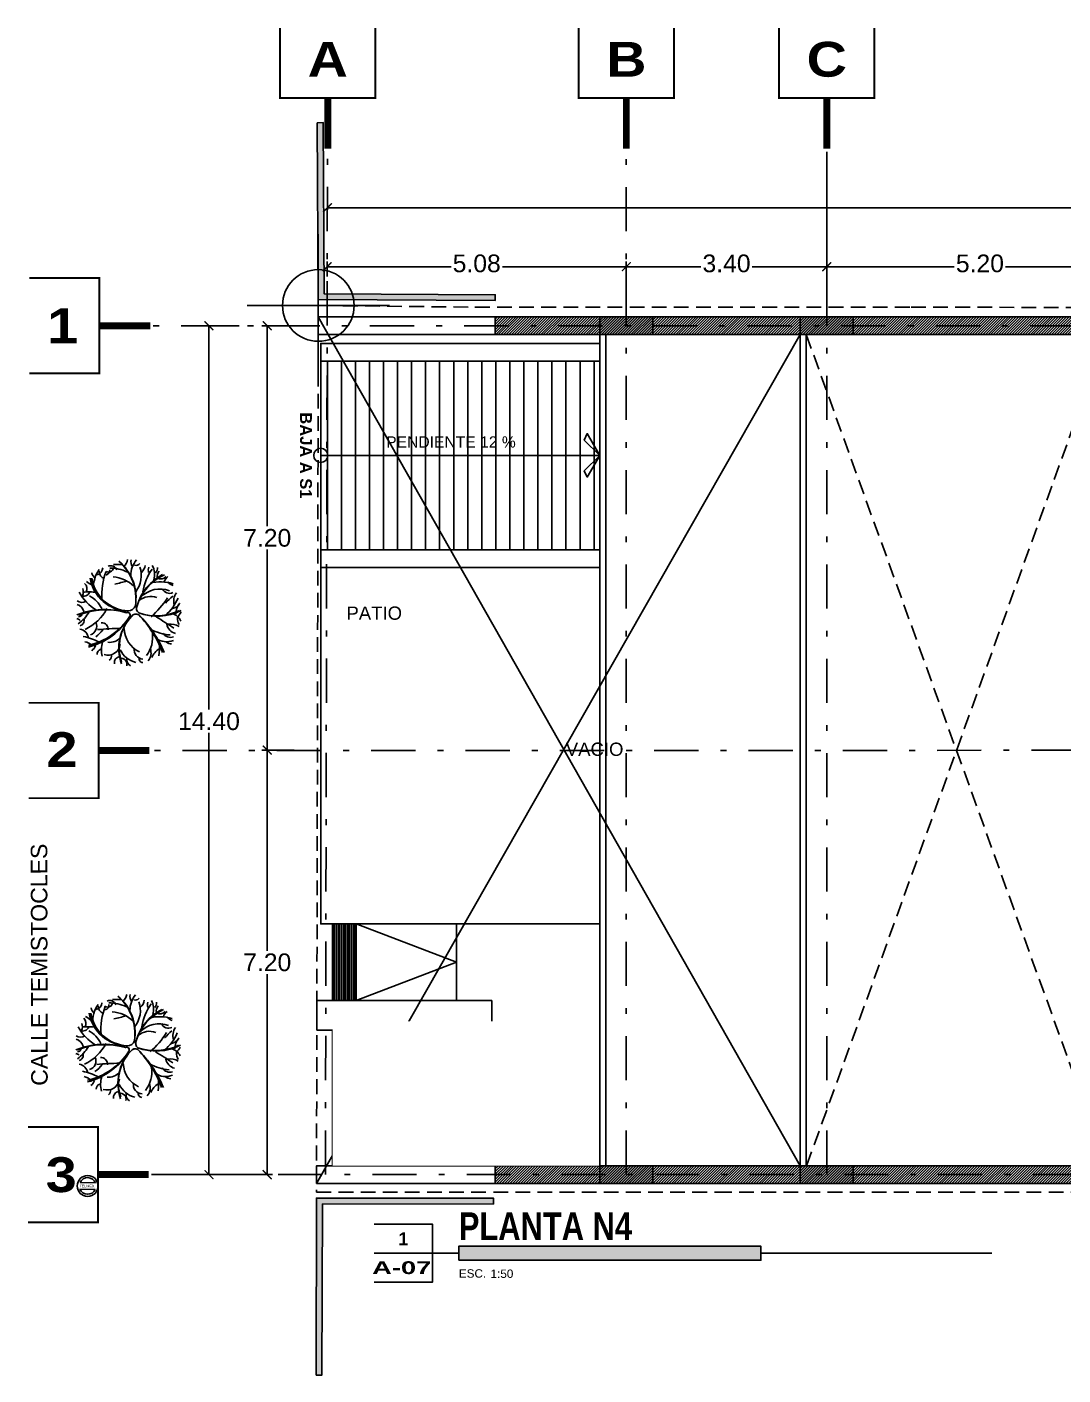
# Model space of a CAD drawing. Header units: millimetres. Extents: x -101 to 3415, y -52 to 1366.
# Drawn here: x 80.59 to 98.17, y 188.66 to 211.52 of the extents above; entities that cross this region are included whole.
import ezdxf
from ezdxf.enums import TextEntityAlignment as Align

# ---------------------------------------------------------------- set-up
doc = ezdxf.new("R2010")
doc.units = ezdxf.units.MM
doc.set_wipeout_variables(frame=1)
for name, pattern in [('XR EJES SUPERIORES$0$DASHDOT2', [0.5, 0.25, -0.125, 0, -0.125]), ('XR LINDERO N$0$A-100a LALA IRAPUATO nave equipo$0$HIDDEN', [0.375, 0.25, -0.125]), ('XR N4$0$HIDDEN', [0.375, 0.25, -0.125])]:
    doc.linetypes.add(name, pattern=pattern)
for name, color, linetype in [('00_ARQ', 8, 'Continuous'), ('XR EJES SUPERIORES$0$A-COTAS', 8, 'Continuous'), ('XR EJES SUPERIORES$0$A-EJES', 8, 'XR EJES SUPERIORES$0$DASHDOT2')]:
    doc.layers.add(name, color=color, linetype=linetype)
doc.styles.add('prot4', font='swisseb.ttf', dxfattribs={"width": 0.56})
doc.styles.add('TÍTULO', font='arial.ttf', dxfattribs={"height": 0.19})
doc.styles.add('XR EJES SUPERIORES$0$protot1', font='')
doc.styles.add('XR EJES SUPERIORES$0$Standard', font='arial.ttf')
doc.styles.add('XR LINDERO N$0$MANOTEX1', font='MANOTEX1.shx')
doc.styles.add('XR LINDERO N$0$Standard', font='arial.ttf')
doc.styles.add('XR N4$0$Standard', font='arial.ttf')
doc.styles.add('XR N4$0$XR PLANTA BAJA$0$estilo1', font='arialbd.ttf')
doc.styles.add('XR N4$0$XREF PLANTA BAJA$0$XREF PLANTA BAJA$0$PLANTA BAJA$1$TEXTO-ALB-125', font='arial.ttf', dxfattribs={"height": 0.19})
doc.styles.get('XR EJES SUPERIORES$0$protot1').set_extended_font_data('Arial Black')
doc.dimstyles.new('XR EJES SUPERIORES$0$PAÑOS50', dxfattribs={"dimscale": 0.5, "dimtxt": 0.6, "dimasz": 0.3, "dimexe": 0.18, "dimexo": 0.1, "dimgap": 0.09, "dimtad": 0, "dimtih": 1, "dimtoh": 1, "dimzin": 0, "dimdsep": 46, "dimtxsty": 'XR EJES SUPERIORES$0$Standard', "dimblk": 'XR EJES SUPERIORES$0$_ArchTick', "dimcen": 0.09, "dimclrd": 256, "dimclre": 256, "dimclrt": 2, "dimadec": 0, "dimazin": 0, "dimtfac": 1, "dimtix": 1, "dimtmove": 2, "dimatfit": 3, "dimldrblk": 'XR EJES SUPERIORES$0$_ArchTick', "dimfxl": 0.18, "dimtvp": 0.18, "dimtolj": 1, "dimtzin": 0, "dimarcsym": 0})
pattern_1 = [(45, (85.534695, 206.800287), (-0.02245064, 0.02245064), [])]

# ---------------------------------------------------------------- blocks, each defined once
blk = doc.blocks.new('XR N4$0$saddaa')
at = {"linetype": 'ByBlock'}
for p, q in [((8.267, 57.39), (8.267, 54.972)), ((7.058, 56.181), (9.475, 56.181))]:
    blk.add_line(p, q, dxfattribs=at)
blk.add_circle((8.267, 56.181), 0.608, dxfattribs=at)
blk = doc.blocks.new('XR N4$0$A$C26E901EB')
at = {"ltscale": 2}
h = blk.add_hatch(dxfattribs=at)
h.set_pattern_fill('LINE', color=256, scale=0.01, angle=90, style=0)
h.set_pattern_definition([(90, (439.59662, -560.538505), (-0.03175, 1e-17), [])])
h.paths.add_polyline_path([(-2.1, -1.3), (-2.1, 0), (-1.7, 0), (-1.7, -1.3)])
for points in [[(-2.1, -1.3), (-2.1, 0), (-1.7, 0), (-1.7, -1.3), (-2.1, -1.3)], [(0, 0), (0, -1.3), (-1.7, -1.3), (-1.7, 0)]]:
    blk.add_lwpolyline(points, close=True, dxfattribs=at)
blk.add_lwpolyline([(-1.7, 0), (0, -0.65), (-1.7, -1.3)], dxfattribs=at)
blk = doc.blocks.new('XR N4$0$A$C153C7E87')
h = blk.add_hatch()
h.set_pattern_fill('ANSI31', color=256, scale=0.075, angle=45)
h.set_pattern_definition([(270, (-51.7103, 42.0149), (-0.238125, -1e-17), [])])
h.paths.add_polyline_path([(0.041, -4.143), (4.777, -4.143), (4.777, -0.943), (0.041, -0.943)])
for points in [[(0.041, -0.943), (4.777, -0.943), (4.777, -0.643), (0.041, -0.643)], [(0.041, -4.143), (4.777, -4.143), (4.777, -0.943), (0.041, -0.943)], [(0.041, -4.443), (4.777, -4.443), (4.777, -4.143), (0.041, -4.143)]]:
    blk.add_lwpolyline(points, close=True)
blk.add_lwpolyline([(4.777, -2.543), (4.512, -2.803), (4.561, -2.912), (4.777, -2.543), (4.561, -2.174), (4.512, -2.283), (4.777, -2.543), (0.041, -2.543)])
blk.add_circle((0.041, -2.543), 0.12)
at = {"ltscale": 3, "style": 'XR N4$0$XREF PLANTA BAJA$0$XREF PLANTA BAJA$0$PLANTA BAJA$1$TEXTO-ALB-125'}
blk.add_text('PENDIENTE 12 %%%', height=0.19, rotation=0, dxfattribs=at).set_placement((1.152, -2.41))
at = {"insert": (-0.211, -2.543), "char_height": 0.2, "width": 2.7, "attachment_point": 5, "rotation": 270, "style": 'XR N4$0$XR PLANTA BAJA$0$estilo1'}
blk.add_mtext('BAJA A S1', dxfattribs=at)
blk = doc.blocks.new('XR LINDERO N$0$saddaa')
at = {"linetype": 'ByBlock'}
for p, q in [((8.267, 57.39), (8.267, 54.972)), ((7.058, 56.181), (9.475, 56.181))]:
    blk.add_line(p, q, dxfattribs=at)
blk.add_circle((8.267, 56.181), 0.608, dxfattribs=at)
blk = doc.blocks.new('XR LINDERO N$0$ARBOL14')
for points in [[(-0.547, 0.729, 0.15748), (-0.637, 0.399)], [(-0.577, 0.639, 0.330709), (-0.487, 0.759)], [(-0.547, 0.699, 0.307087), (-0.457, 0.579)], [(-0.427, 0.699, 0.110236), (-0.487, 0.219)], [(-0.427, 0.699, 0.559055), (-0.307, 0.759)], [(-0.427, 0.639, 0.385827), (-0.367, 0.729)], [(-0.247, 0.729, 0.433071), (-0.397, 0.789)], [(-0.067, 0.699, 0.110236), (-0.367, 0.759)], [(-0.157, 0.819, 0.03937), (-0.307, 0.819)], [(0.083, 0.129, 0.251969), (-0.217, 0.879)], [(0.083, 0.129, 0.259843), (-0.217, 0.879)], [(0.083, 0.129, 0.259843), (-0.217, 0.879)], [(0.083, 0.129, 0.267717), (-0.217, 0.879)], [(-0.127, 0.789, 0.125984), (-0.067, 0.909)], [(-0.007, 0.909, 0.275591), (0.023, 0.789)], [(0.083, 0.909, 0.173228), (-0.007, 0.639)], [(0.053, 0.819, 0.314961), (0.143, 0.849)], [(0.083, 0.369, 0.251969), (0.143, 0.789)], [(0.173, 0.699, 0.173228), (0.233, 0.819)], [(0.353, 0.759, 0.11811), (0.203, 0.369)], [(0.293, 0.789, 0.11811), (0.293, 0.699)], [(0.383, 0.579, 0.204724), (0.353, 0.819)], [(0.413, 0.699, 0.165354), (0.443, 0.789)], [(0.473, 0.729, 0.244094), (0.443, 0.609, 0.377953), (0.593, 0.639)], [(-0.757, 0.339, 0.314961), (-0.787, 0.489)], [(-0.667, 0.459, 0.031496), (-0.757, 0.519)], [(-0.697, 0.579, 0.354331), (-0.037, 0.039)], [(-0.697, 0.579, 0.354331), (-0.037, 0.039)], [(-0.697, 0.579, 0.362205), (-0.037, 0.039)], [(-0.667, 0.669, 0.228346), (-0.607, 0.579)], [(-0.667, 0.579, 0.354331), (-0.037, 0.039)], [(0.053, 0.459, 0.173228), (-0.307, 0.609)], [(-0.277, 0.489, 0.031496), (-0.067, 0.549)], [(0.563, 0.669, 0.212598), (0.113, 0.129)], [(0.533, 0.669, 0.204724), (0.113, 0.129)], [(0.533, 0.669, 0.212598), (0.113, 0.129)], [(0.533, 0.669, 0.212598), (0.113, 0.129)], [(0.713, 0.519, 0.141732), (0.323, 0.519)], [(0.623, 0.639, 0.15748), (0.563, 0.549)], [(0.623, 0.549, 0.173228), (0.713, 0.489)], [(-0.877, 0.339, 0.125984), (-0.577, 0.039)], [(-0.847, 0.279, 0.393701), (-0.697, 0.339)], [(-0.817, 0.279, 0.173228), (-0.817, 0.399)], [(-0.577, 0.339, 0.055118), (-0.817, 0.339)], [(-0.487, 0.069, 0.149606), (-0.697, 0.279)], [(0.443, 0.279, 0.259843), (0.143, 0.219)], [(0.653, 0.399, 0.299213), (0.173, 0.279)], [(0.353, -0.051, 0.07874), (0.623, 0.279)], [(0.533, 0.429, 0.417323), (0.713, 0.369)], [(0.713, 0.309, 0.023622), (0.593, 0.189)], [(0.593, -0.021, 0.125984), (0.803, 0.279)], [(0.773, 0.369, 0.228346), (0.743, 0.159)], [(-0.907, 0.189, 0.330709), (-0.757, 0.189)], [(-0.787, 0.009, 0.275591), (-0.907, 0.129)], [(-0.067, 0.009, 0.173228), (-0.907, -0.051)], [(-0.067, 0.009, 0.173228), (-0.907, -0.051)], [(-0.067, 0.009, 0.173228), (-0.907, -0.051)], [(-0.067, 0.009, 0.165354), (-0.877, -0.051)], [(-0.877, -0.201, 0.102362), (-0.697, 0.009)], [(-0.757, -0.291, 0.15748), (-0.397, 0.069)], [(-0.007, -0.051, 0.779528), (-0.067, 0.009)], [(-0.007, -0.051, 0.795276), (-0.067, 0.009)], [(-0.007, -0.051, 0.724409), (-0.067, 0.009)], [(-0.007, -0.051, 0.740157), (-0.067, 0.009)], [(-0.037, 0.039, 0.314961), (0.083, 0.129)], [(-0.037, 0.039, 0.322835), (0.083, 0.129)], [(-0.037, 0.039, 0.322835), (0.083, 0.129)], [(-0.037, 0.039, 0.330709), (0.083, 0.129)], [(0.113, 0.129, 0.354331), (0.143, 0.009)], [(0.113, 0.129, 0.362205), (0.143, 0.009)], [(0.113, 0.129, 0.362205), (0.143, 0.009)], [(0.113, 0.129, 0.370079), (0.143, 0.009)], [(0.143, 0.009, 0.204724), (0.863, 0.069)], [(0.143, 0.009, 0.204724), (0.863, 0.069)], [(0.143, 0.009, 0.19685), (0.833, 0.069)], [(0.143, 0.009, 0.204724), (0.833, 0.069)], [(0.713, 0.099, 0.244094), (0.833, 0.189, 0.188976), (0.773, 0.009)], [(0.863, -0.111, 0.23622), (0.713, 0.009)], [(0.863, 0.039, 0.015748), (0.803, -0.051, 0.173228), (0.833, -0.171)], [(-0.847, -0.141, 0.11811), (-0.907, -0.111)], [(-0.877, -0.081, 0.456693), (-0.817, -0.021)], [(-0.847, -0.231, 0.464567), (-0.787, -0.111)], [(-0.697, -0.591, 0.19685), (-0.007, -0.051)], [(-0.697, -0.561, 0.19685), (-0.007, -0.051)], [(-0.697, -0.561, 0.19685), (-0.007, -0.051)], [(-0.667, -0.561, 0.19685), (-0.007, -0.051)], [(-0.667, -0.381, 0.448819), (-0.577, -0.171)], [(-0.367, -0.291, 0.456693), (-0.487, -0.171)], [(0.023, -0.051, 0.283465), (-0.127, -0.861)], [(0.023, -0.051, 0.283465), (-0.127, -0.861)], [(0.023, -0.051, 0.283465), (-0.127, -0.861)], [(0.023, -0.051, 0.275591), (-0.127, -0.831)], [(0.143, -0.021, 0.401575), (0.023, -0.051)], [(0.143, -0.021, 0.401575), (0.023, -0.051)], [(0.143, -0.021, 0.385827), (0.023, -0.051)], [(0.143, -0.021, 0.393701), (0.023, -0.051)], [(0.593, -0.651, 0.102362), (0.143, -0.021)], [(0.563, -0.651, 0.102362), (0.143, -0.021)], [(0.563, -0.621, 0.102362), (0.143, -0.021)], [(0.563, -0.621, 0.102362), (0.143, -0.021)], [(0.743, -0.231, 0.007874), (0.443, -0.051)], [(0.623, -0.171, 0.291339), (0.773, -0.321)], [(0.833, -0.201, 0.181102), (0.653, -0.171)], [(-0.697, -0.441, 0.338583), (-0.847, -0.291)], [(-0.517, -0.501, 0.062992), (-0.787, -0.411)], [(-0.577, -0.411, 0.07874), (-0.457, -0.291)], [(-0.157, -0.261, 0.023622), (-0.547, -0.291)], [(-0.367, -0.501, 0.259843), (-0.157, -0.411)], [(-0.097, -0.261, 0.283465), (0.173, -0.651)], [(0.293, -0.711, 0.19685), (0.383, -0.321)], [(0.353, -0.261, 0.102362), (0.683, -0.351)], [(0.443, -0.411, 0.267717), (0.743, -0.441)], [(0.563, -0.321, 0.354331), (0.743, -0.381)], [(-0.637, -0.561, 0.133858), (-0.757, -0.501)], [(-0.637, -0.651, 0.149606), (-0.577, -0.561)], [(-0.487, -0.621, 0.314961), (-0.547, -0.711)], [(-0.457, -0.501, 0.133858), (-0.457, -0.741)], [(-0.427, -0.711, 0.472441), (-0.157, -0.531)], [(-0.157, -0.621, 0.220472), (0.113, -0.831)], [(0.083, -0.591, 0.433071), (0.233, -0.771)], [(0.323, -0.801, 0.275591), (0.353, -0.591)], [(0.503, -0.591, 0.141732), (0.383, -0.741)], [(0.503, -0.711, 0.062992), (0.503, -0.501)], [(0.623, -0.471, 0.15748), (0.713, -0.501)], [(-0.337, -0.801, 0.362205), (-0.307, -0.711)], [(-0.157, -0.741, 0.472441), (-0.247, -0.861)], [(-0.037, -0.891, 0.559055), (-0.157, -0.771)], [(-0.037, -0.771, 0.314961), (0.023, -0.891)], [(0.173, -0.741, 0.527559), (0.233, -0.831)]]:
    blk.add_lwpolyline(points, format="xyb")
blk = doc.blocks.new('XR LINDERO N$0$PTE')
for p, q in [((689.57, 376.05), (692.17, 376.05)), ((689.58, 377.18), (692.16, 377.18))]:
    blk.add_line(p, q)
blk.add_circle((690.87, 376.61), 1.77)
for start, end in [(24.0185, 155.9815), (203.0274, 336.9726)]:
    blk.add_arc((690.87, 376.61), 1.41, start, end)
at = {"style": 'XR LINDERO N$0$MANOTEX1'}
blk.add_text('TELMEX', height=0.461, dxfattribs=at).set_placement((689.47, 376.36))
blk = doc.blocks.new('XR EJES SUPERIORES$0$saddaa')
at = {"linetype": 'ByBlock'}
for p, q in [((8.267, 57.39), (8.267, 54.972)), ((7.058, 56.181), (9.475, 56.181))]:
    blk.add_line(p, q, dxfattribs=at)
blk.add_circle((8.267, 56.181), 0.608, dxfattribs=at)
blk = doc.blocks.new('XR EJES SUPERIORES$0$EJE_HOR')
at = {"color": 1, "linetype": 'Continuous', "const_width": 0.025}
blk.add_lwpolyline([(-0.616, 0.909), (-0.616, 0.005), (0.616, 0.005), (0.616, 0.909)], dxfattribs=at)
at = {"color": 2, "linetype": 'Continuous', "const_width": 0.09}
blk.add_lwpolyline([(0, 0), (0, -0.652)], dxfattribs=at)
at = {"color": 4, "style": 'XR EJES SUPERIORES$0$protot1', "oblique": 360}
blk.add_attdef('EJE', text='', height=0.45, dxfattribs=at).set_placement((0, 0.279), align=Align.CENTER)
blk = doc.blocks.new('XR EJES SUPERIORES$0$_ArchTick')
at = {"color": 0, "linetype": 'ByBlock', "const_width": 0.15}
blk.add_lwpolyline([(-0.5, -0.5), (0.5, 0.5)], dxfattribs=at)
blk = doc.blocks.new('*D35')
at = {"layer": 'Defpoints', "color": 0, "linetype": 'Continuous', "transparency": 16777216}
for p in [(-0.314, -0.343), (-0.867, -7.542), (-0.361, -7.542)]:
    blk.add_point(p, dxfattribs=at)
at = {"layer": 'XR EJES SUPERIORES$0$A-COTAS', "linetype": 'Continuous', "lineweight": -2, "transparency": 16777216}
for p, q in [((-0.364, -0.343), (-0.957, -0.343)), ((-0.867, -0.343), (-0.867, -3.744)), ((-0.867, -7.542), (-0.867, -4.141)), ((-0.411, -7.542), (-0.957, -7.542))]:
    blk.add_line(p, q, dxfattribs=at)
at = {"layer": 'XR EJES SUPERIORES$0$A-COTAS', "linetype": 'Continuous', "lineweight": -2, "transparency": 16777216, "xscale": 0.15, "yscale": 0.15, "zscale": 0.15}
for p, rotation in [((-0.867, -0.343), 90), ((-0.867, -7.542), 270)]:
    blk.add_blockref('XR EJES SUPERIORES$0$_ArchTick', p, dxfattribs=dict(at, rotation=rotation))
at = {"layer": 'XR EJES SUPERIORES$0$A-COTAS', "color": 2, "linetype": 'Continuous', "transparency": 16777216, "insert": (-0.867, -3.943), "char_height": 0.3, "attachment_point": 5, "style": 'XR EJES SUPERIORES$0$Standard'}
blk.add_mtext('\\A1;7.20', dxfattribs=at)
blk = doc.blocks.new('*D37')
at = {"layer": 'Defpoints', "color": 0, "linetype": 'Continuous', "transparency": 16777216}
for p in [(30.418, 1.657), (30.418, 1.638), (0.155, 1.571)]:
    blk.add_point(p, dxfattribs=at)
at = {"layer": 'XR EJES SUPERIORES$0$A-COTAS', "linetype": 'Continuous', "lineweight": -2, "transparency": 16777216}
for p, q in [((0.155, 1.621), (0.155, 1.747)), ((0.155, 1.657), (14.735, 1.657)), ((30.418, 1.657), (15.837, 1.657)), ((30.418, 1.688), (30.418, 1.747))]:
    blk.add_line(p, q, dxfattribs=at)
at = {"layer": 'XR EJES SUPERIORES$0$A-COTAS', "linetype": 'Continuous', "lineweight": -2, "transparency": 16777216, "xscale": 0.15, "yscale": 0.15, "zscale": 0.15, "rotation": 180}
blk.add_blockref('XR EJES SUPERIORES$0$_ArchTick', (0.155, 1.657), dxfattribs=at)
at = {"layer": 'XR EJES SUPERIORES$0$A-COTAS', "linetype": 'Continuous', "lineweight": -2, "transparency": 16777216, "xscale": 0.15, "yscale": 0.15, "zscale": 0.15}
blk.add_blockref('XR EJES SUPERIORES$0$_ArchTick', (30.418, 1.657), dxfattribs=at)
at = {"layer": 'XR EJES SUPERIORES$0$A-COTAS', "color": 2, "linetype": 'Continuous', "transparency": 16777216, "insert": (15.286, 1.712), "char_height": 0.3, "attachment_point": 5, "style": 'XR EJES SUPERIORES$0$Standard'}
blk.add_mtext('\\A1;30.26', dxfattribs=at)
blk = doc.blocks.new('*D38')
at = {"layer": 'Defpoints', "color": 0, "linetype": 'Continuous', "transparency": 16777216}
for p in [(-1.291, -0.344), (-1.855, -14.741), (-1.467, -14.741)]:
    blk.add_point(p, dxfattribs=at)
at = {"layer": 'XR EJES SUPERIORES$0$A-COTAS', "linetype": 'Continuous', "lineweight": -2, "transparency": 16777216}
for p, q in [((-1.341, -0.344), (-1.945, -0.344)), ((-1.855, -0.344), (-1.855, -6.854)), ((-1.855, -14.741), (-1.855, -7.251)), ((-1.517, -14.741), (-1.945, -14.741))]:
    blk.add_line(p, q, dxfattribs=at)
at = {"layer": 'XR EJES SUPERIORES$0$A-COTAS', "linetype": 'Continuous', "lineweight": -2, "transparency": 16777216, "xscale": 0.15, "yscale": 0.15, "zscale": 0.15}
for p, rotation in [((-1.855, -0.344), 90), ((-1.855, -14.741), 270)]:
    blk.add_blockref('XR EJES SUPERIORES$0$_ArchTick', p, dxfattribs=dict(at, rotation=rotation))
at = {"layer": 'XR EJES SUPERIORES$0$A-COTAS', "color": 2, "linetype": 'Continuous', "transparency": 16777216, "insert": (-1.855, -7.053), "char_height": 0.3, "attachment_point": 5, "style": 'XR EJES SUPERIORES$0$Standard'}
blk.add_mtext('\\A1;14.40', dxfattribs=at)
blk = doc.blocks.new('*D39')
at = {"layer": 'Defpoints', "color": 0, "transparency": 16777216}
for p in [(8.625, 2.657), (8.625, 0.657), (13.821, 0.657)]:
    blk.add_point(p, dxfattribs=at)
at = {"layer": 'XR EJES SUPERIORES$0$A-COTAS', "lineweight": -2, "transparency": 16777216}
for p, q in [((8.625, 2.607), (8.625, 0.567)), ((8.625, 0.657), (10.789, 0.657)), ((13.821, 0.657), (11.657, 0.657)), ((13.821, 0.607), (13.821, 0.567))]:
    blk.add_line(p, q, dxfattribs=at)
at = {"layer": 'XR EJES SUPERIORES$0$A-COTAS', "lineweight": -2, "transparency": 16777216, "xscale": 0.15, "yscale": 0.15, "zscale": 0.15, "rotation": 180}
blk.add_blockref('XR EJES SUPERIORES$0$_ArchTick', (8.625, 0.657), dxfattribs=at)
at = {"layer": 'XR EJES SUPERIORES$0$A-COTAS', "lineweight": -2, "transparency": 16777216, "xscale": 0.15, "yscale": 0.15, "zscale": 0.15}
blk.add_blockref('XR EJES SUPERIORES$0$_ArchTick', (13.821, 0.657), dxfattribs=at)
at = {"layer": 'XR EJES SUPERIORES$0$A-COTAS', "color": 2, "transparency": 16777216, "insert": (11.223, 0.712), "char_height": 0.3, "attachment_point": 5, "style": 'XR EJES SUPERIORES$0$Standard'}
blk.add_mtext('\\A1;5.20', dxfattribs=at)
blk = doc.blocks.new('*D40')
at = {"layer": 'Defpoints', "color": 0, "transparency": 16777216}
for p in [(-0.361, -7.542), (-2.88, -14.741), (-0.867, -14.741)]:
    blk.add_point(p, dxfattribs=at)
at = {"layer": 'XR EJES SUPERIORES$0$A-COTAS', "lineweight": -2, "transparency": 16777216}
for p, q in [((-0.411, -7.542), (-0.957, -7.542)), ((-0.867, -7.542), (-0.867, -10.943)), ((-0.867, -14.741), (-0.867, -11.34)), ((-2.83, -14.741), (-0.777, -14.741))]:
    blk.add_line(p, q, dxfattribs=at)
at = {"layer": 'XR EJES SUPERIORES$0$A-COTAS', "lineweight": -2, "transparency": 16777216, "xscale": 0.15, "yscale": 0.15, "zscale": 0.15}
for p, rotation in [((-0.867, -7.542), 90), ((-0.867, -14.741), 270)]:
    blk.add_blockref('XR EJES SUPERIORES$0$_ArchTick', p, dxfattribs=dict(at, rotation=rotation))
at = {"layer": 'XR EJES SUPERIORES$0$A-COTAS', "color": 2, "transparency": 16777216, "insert": (-0.867, -11.142), "char_height": 0.3, "attachment_point": 5, "style": 'XR EJES SUPERIORES$0$Standard'}
blk.add_mtext('\\A1;7.20', dxfattribs=at)
blk = doc.blocks.new('*D41')
at = {"layer": 'Defpoints', "color": 0, "transparency": 16777216}
for p in [(0.149, 0.657), (0.149, 0.439), (5.225, 0.159)]:
    blk.add_point(p, dxfattribs=at)
at = {"layer": 'XR EJES SUPERIORES$0$A-COTAS', "lineweight": -2, "transparency": 16777216}
for p, q in [((0.149, 0.489), (0.149, 0.747)), ((5.225, 0.209), (5.225, 0.747)), ((0.149, 0.657), (2.252, 0.657)), ((5.225, 0.657), (3.122, 0.657))]:
    blk.add_line(p, q, dxfattribs=at)
at = {"layer": 'XR EJES SUPERIORES$0$A-COTAS', "lineweight": -2, "transparency": 16777216, "xscale": 0.15, "yscale": 0.15, "zscale": 0.15, "rotation": 180}
blk.add_blockref('XR EJES SUPERIORES$0$_ArchTick', (0.149, 0.657), dxfattribs=at)
at = {"layer": 'XR EJES SUPERIORES$0$A-COTAS', "lineweight": -2, "transparency": 16777216, "xscale": 0.15, "yscale": 0.15, "zscale": 0.15}
blk.add_blockref('XR EJES SUPERIORES$0$_ArchTick', (5.225, 0.657), dxfattribs=at)
at = {"layer": 'XR EJES SUPERIORES$0$A-COTAS', "color": 2, "transparency": 16777216, "insert": (2.687, 0.712), "char_height": 0.3, "attachment_point": 5, "style": 'XR EJES SUPERIORES$0$Standard'}
blk.add_mtext('\\A1;5.08', dxfattribs=at)
blk = doc.blocks.new('*D42')
at = {"layer": 'Defpoints', "color": 0, "transparency": 16777216}
for p in [(5.225, 0.657), (5.225, 0.657), (8.625, 0.185)]:
    blk.add_point(p, dxfattribs=at)
at = {"layer": 'XR EJES SUPERIORES$0$A-COTAS', "lineweight": -2, "transparency": 16777216}
for p, q in [((5.225, 0.707), (5.225, 0.747)), ((8.625, 0.235), (8.625, 0.747)), ((5.225, 0.657), (6.491, 0.657)), ((8.625, 0.657), (7.359, 0.657))]:
    blk.add_line(p, q, dxfattribs=at)
at = {"layer": 'XR EJES SUPERIORES$0$A-COTAS', "lineweight": -2, "transparency": 16777216, "xscale": 0.15, "yscale": 0.15, "zscale": 0.15, "rotation": 180}
blk.add_blockref('XR EJES SUPERIORES$0$_ArchTick', (5.225, 0.657), dxfattribs=at)
at = {"layer": 'XR EJES SUPERIORES$0$A-COTAS', "lineweight": -2, "transparency": 16777216, "xscale": 0.15, "yscale": 0.15, "zscale": 0.15}
blk.add_blockref('XR EJES SUPERIORES$0$_ArchTick', (8.625, 0.657), dxfattribs=at)
at = {"layer": 'XR EJES SUPERIORES$0$A-COTAS', "color": 2, "transparency": 16777216, "insert": (6.925, 0.712), "char_height": 0.3, "attachment_point": 5, "style": 'XR EJES SUPERIORES$0$Standard'}
blk.add_mtext('\\A1;3.40', dxfattribs=at)
blk = doc.blocks.new('XR COLUMNAS SUPERIORES$0$saddaa')
at = {"linetype": 'ByBlock'}
for p, q in [((8.267, 57.39), (8.267, 54.972)), ((7.058, 56.181), (9.475, 56.181))]:
    blk.add_line(p, q, dxfattribs=at)
blk.add_circle((8.267, 56.181), 0.608, dxfattribs=at)
blk = doc.blocks.new('XR COLUMNAS SUPERIORES')
at = {"layer": '00_ARQ', "linetype": 'ByBlock'}
h = blk.add_hatch(color=256, dxfattribs=at)
h.dxf.hatch_style = 1
h.paths.add_polyline_path([(5.673, -0.493), (4.777, -0.493), (4.777, -0.193), (5.673, -0.193)])
h = blk.add_hatch(color=256, dxfattribs=at)
h.dxf.hatch_style = 1
h.paths.add_polyline_path([(9.073, -0.493), (8.176, -0.493), (8.176, -0.193), (9.073, -0.193)])
h = blk.add_hatch(color=256, dxfattribs=at)
h.dxf.hatch_style = 1
h.paths.add_polyline_path([(5.673, -14.89), (4.777, -14.89), (4.777, -14.59), (5.673, -14.59)])
h = blk.add_hatch(color=256, dxfattribs=at)
h.dxf.hatch_style = 1
h.paths.add_polyline_path([(9.073, -14.89), (8.176, -14.89), (8.176, -14.59), (9.073, -14.59)])
for points in [[(5.673, -0.493), (4.777, -0.493), (4.777, -0.193), (5.673, -0.193)], [(9.073, -0.493), (8.176, -0.493), (8.176, -0.193), (9.073, -0.193)], [(5.673, -14.89), (4.777, -14.89), (4.777, -14.59), (5.673, -14.59)], [(9.073, -14.89), (8.176, -14.89), (8.176, -14.59), (9.073, -14.59)]]:
    blk.add_lwpolyline(points, close=True, dxfattribs=at)
at = {"layer": '00_ARQ'}
blk.add_blockref('XR COLUMNAS SUPERIORES$0$saddaa', (-8.267, -56.181), dxfattribs=at)
blk.add_blockref('XR COLUMNAS SUPERIORES$0$saddaa', (-8.267, -56.181), dxfattribs=at)
blk = doc.blocks.new('TÍTULO PLANO')
blk.add_hatch(color=256).paths.add_polyline_path([(1.912, -0.158), (8.747, -0.158), (8.747, 0.158), (1.912, 0.158)])
for p, q in [((1.912, 0), (0, 0)), ((8.747, 0), (13.969, 0))]:
    blk.add_line(p, q)
blk.add_lwpolyline([(0, 0.658), (1.315, 0.658), (1.315, -0.658), (0, -0.658)])
blk.add_lwpolyline([(1.912, -0.158), (8.747, -0.158), (8.747, 0.158), (1.912, 0.158)], close=True)
at = {"style": 'TÍTULO'}
blk.add_text('ESC.', height=0.19, dxfattribs=at).set_placement((1.912, -0.553))
at = {"style": 'prot4', "width": 0.8}
blk.add_attdef('NOMBRE', (1.912, 0.299), '', height=0.45, dxfattribs=at)
at = {"style": 'prot4'}
blk.add_attdef('NUMERO', text='', height=0.289, dxfattribs=at).set_placement((0.658, 0.326), align=Align.MIDDLE_CENTER)
at = {"style": 'prot4', "width": 1.227796}
blk.add_attdef('CLAVE', text='', height=0.289, dxfattribs=at).set_placement((-0.048, -0.472), (1.289, -0.472), align=Align.FIT)
at = {"style": 'TÍTULO'}
blk.add_attdef('ESCALA', (2.63, -0.558), '', height=0.19, dxfattribs=at)
blk = doc.blocks.new('XR EJES SUPERIORES')
at = {"layer": 'XR EJES SUPERIORES$0$A-EJES', "color": 251, "linetype": 'XR EJES SUPERIORES$0$DASHDOT2', "ltscale": 3}
for p, q in [((0.12, -14.74), (0.155, 2.657)), ((5.225, -14.741), (5.225, 2.657)), ((8.625, -14.741), (8.625, 2.657)), ((30.426, -0.343), (-2.851, -0.344)), ((30.447, -7.541), (-2.865, -7.548)), ((30.467, -14.74), (-2.88, -14.741))]:
    blk.add_line(p, q, dxfattribs=at)
blk.add_blockref('XR EJES SUPERIORES$0$saddaa', (-8.267, -56.181))
at = {"layer": 'XR EJES SUPERIORES$0$A-EJES'}
ref = blk.add_blockref('XR EJES SUPERIORES$0$EJE_HOR', (0.16, 3.513), dxfattribs=dict(at, xscale=1.3125, yscale=1.3125, zscale=1.3125))
ref.add_attrib('EJE', 'A', dxfattribs={"layer": '0', "color": 4, "height": 0.591, "style": 'XR EJES SUPERIORES$0$protot1'}).set_placement((0.16, 3.88), align=Align.CENTER)
ref = blk.add_blockref('XR EJES SUPERIORES$0$EJE_HOR', (5.225, 3.513), dxfattribs=dict(at, xscale=1.3125, yscale=1.3125, zscale=1.3125))
ref.add_attrib('EJE', 'B', dxfattribs={"layer": '0', "color": 4, "height": 0.591, "style": 'XR EJES SUPERIORES$0$protot1'}).set_placement((5.225, 3.88), align=Align.CENTER)
ref = blk.add_blockref('XR EJES SUPERIORES$0$EJE_HOR', (8.625, 3.513), dxfattribs=dict(at, xscale=1.3125, yscale=1.3125, zscale=1.3125))
ref.add_attrib('EJE', 'C', dxfattribs={"layer": '0', "color": 4, "height": 0.591, "style": 'XR EJES SUPERIORES$0$protot1'}).set_placement((8.625, 3.88), align=Align.CENTER)
ref = blk.add_blockref('XR EJES SUPERIORES$0$EJE_HOR', (-3.707, -0.344), dxfattribs=dict(at, xscale=1.3125, yscale=1.3125, zscale=1.3125, rotation=90))
ref.add_attrib('EJE', '1', dxfattribs={"layer": '0', "color": 4, "height": 0.591, "style": 'XR EJES SUPERIORES$0$protot1'}).set_placement((-4.074, -0.344), align=Align.MIDDLE_RIGHT)
ref = blk.add_blockref('XR EJES SUPERIORES$0$EJE_HOR', (-3.72, -7.548), dxfattribs=dict(at, xscale=-1.3125, yscale=1.3125, zscale=1.3125, rotation=90))
ref.add_attrib('EJE', '2', dxfattribs={"layer": '0', "color": 4, "height": 0.591, "style": 'XR EJES SUPERIORES$0$protot1'}).set_placement((-4.086, -7.533), align=Align.MIDDLE_RIGHT)
ref = blk.add_blockref('XR EJES SUPERIORES$0$EJE_HOR', (-3.732, -14.741), dxfattribs=dict(at, xscale=1.3125, yscale=1.3125, zscale=1.3125, rotation=90))
ref.add_attrib('EJE', '3', dxfattribs={"layer": '0', "color": 4, "height": 0.591, "style": 'XR EJES SUPERIORES$0$protot1'}).set_placement((-4.099, -14.741), align=Align.MIDDLE_RIGHT)
at = {"layer": 'XR EJES SUPERIORES$0$A-COTAS'}
for base, p1, p2, picture, middle in [((8.625, 0.657), (13.821, 0.657), (8.625, 2.657), '*D39', (11.223, 0.712)), ((0.149, 0.657), (5.225, 0.159), (0.149, 0.439), '*D41', (2.687, 0.712)), ((5.225, 0.657), (8.625, 0.185), (5.225, 0.657), '*D42', (6.925, 0.712))]:
    dim = blk.add_linear_dim(base=base, p1=p1, p2=p2, dimstyle='XR EJES SUPERIORES$0$PAÑOS50', dxfattribs=at)
    dim.commit()
    dim.dimension.update_dxf_attribs({"geometry": picture, "text_midpoint": middle})
at = {"layer": 'XR EJES SUPERIORES$0$A-COTAS', "linetype": 'Continuous'}
dim = blk.add_linear_dim(base=(30.418, 1.657), p1=(0.155, 1.571), p2=(30.418, 1.638), dimstyle='XR EJES SUPERIORES$0$PAÑOS50', dxfattribs=at)
dim.commit()
dim.dimension.update_dxf_attribs({"geometry": '*D37', "text_midpoint": (15.286, 1.712)})
dim = blk.add_linear_dim(base=(-1.855, -14.741), p1=(-1.291, -0.344), p2=(-1.467, -14.741), angle=90, dimstyle='XR EJES SUPERIORES$0$PAÑOS50', dxfattribs=at)
dim.commit()
dim.dimension.update_dxf_attribs({"geometry": '*D38', "text_midpoint": (-1.855, -7.053), "dimtype": 128})
dim = blk.add_linear_dim(base=(-0.867, -7.542), p1=(-0.314, -0.343), p2=(-0.361, -7.542), angle=90, dimstyle='XR EJES SUPERIORES$0$PAÑOS50', dxfattribs=at)
dim.commit()
dim.dimension.update_dxf_attribs({"geometry": '*D35', "text_midpoint": (-0.867, -3.943)})
at = {"layer": 'XR EJES SUPERIORES$0$A-COTAS'}
dim = blk.add_linear_dim(base=(-0.867, -14.741), p1=(-0.361, -7.542), p2=(-2.88, -14.741), angle=90, dimstyle='XR EJES SUPERIORES$0$PAÑOS50', dxfattribs=at)
dim.commit()
dim.dimension.update_dxf_attribs({"geometry": '*D40', "text_midpoint": (-0.867, -11.142)})

msp = doc.modelspace()

# ---------------------------------------------------------------- hatches: boundary and pattern name
at = {"layer": '00_ARQ'}
for points in [[(85.518, 209.9), (85.534, 206.9), (88.534, 206.882), (88.537, 206.982), (85.634, 207), (85.618, 209.901)], [(85.497, 188.66), (85.504, 191.66), (88.504, 191.661), (88.507, 191.561), (85.604, 191.56), (85.597, 188.66)]]:
    msp.add_hatch(color=256, dxfattribs=at).paths.add_polyline_path(points)
h = msp.add_hatch(dxfattribs=at)
h.set_pattern_fill('ANSI31', color=8, scale=0.01)
h.set_pattern_definition(pattern_1)
h.paths.add_polyline_path([(90.311, 206.307), (88.535, 206.307), (88.535, 206.607), (90.311, 206.607)])
h = msp.add_hatch(dxfattribs=at)
h.set_pattern_fill('ANSI31', color=8, scale=0.01)
h.set_pattern_definition(pattern_1)
h.paths.add_polyline_path([(90.311, 206.607), (110.921, 206.607), (110.921, 206.307), (90.311, 206.307)])
h = msp.add_hatch(dxfattribs=at)
h.set_pattern_fill('ANSI31', color=8, scale=0.01)
h.set_pattern_definition(pattern_1)
h.paths.add_polyline_path([(90.311, 191.91), (88.535, 191.91), (88.535, 192.21), (90.311, 192.21)])
h = msp.add_hatch(dxfattribs=at)
h.set_pattern_fill('ANSI31', color=8, scale=0.01)
h.set_pattern_definition(pattern_1)
h.paths.add_polyline_path([(110.921, 192.21), (90.311, 192.21), (90.311, 191.91), (110.921, 191.91)])

# ---------------------------------------------------------------- linework, layer by layer
at = {"layer": '00_ARQ', "linetype": 'Continuous'}
for p, q in [((85.535, 206.607), (93.711, 192.21)), ((85.505, 191.91), (93.711, 206.307)), ((85.505, 191.91), (85.505, 192.21))]:
    msp.add_line(p, q, dxfattribs=at)
at = {"layer": '00_ARQ', "linetype": 'XR N4$0$HIDDEN'}
for p, q in [((93.811, 206.307), (98.907, 192.21)), ((93.819, 192.21), (98.907, 206.307))]:
    msp.add_line(p, q, dxfattribs=at)
at = {"layer": '00_ARQ', "elevation": -0.362}
msp.add_lwpolyline([(85.518, 209.9), (85.534, 206.9), (88.534, 206.882), (88.537, 206.982), (85.634, 207), (85.618, 209.901)], close=True, dxfattribs=at)
at = {"layer": '00_ARQ', "ltscale": 2}
for points in [[(88.535, 206.307), (85.534, 206.307), (85.535, 206.607), (88.535, 206.607)], [(85.777, 192.21), (85.777, 194.511)], [(86.077, 192.21), (86.077, 194.511)], [(86.377, 192.21), (86.377, 194.511)], [(86.677, 192.21), (86.677, 194.511)], [(86.977, 192.21), (86.977, 194.511)], [(87.277, 192.21), (87.277, 194.511)]]:
    msp.add_lwpolyline(points, dxfattribs=at)
at = {"layer": '00_ARQ'}
for points in [[(90.311, 206.307), (88.535, 206.307), (88.535, 206.607), (90.311, 206.607)], [(90.311, 206.607), (110.921, 206.607), (110.921, 206.307), (90.311, 206.307)], [(90.311, 191.91), (88.535, 191.91), (88.535, 192.21), (90.311, 192.21)], [(110.921, 192.21), (90.311, 192.21), (90.311, 191.91), (110.921, 191.91)], [(85.497, 188.66), (85.504, 191.66), (88.504, 191.661), (88.507, 191.561), (85.604, 191.56), (85.597, 188.66)]]:
    msp.add_lwpolyline(points, close=True, dxfattribs=at)
at = {"layer": '00_ARQ', "linetype": 'Continuous'}
msp.add_lwpolyline([(93.711, 206.307), (93.811, 206.307), (93.811, 192.21), (93.711, 192.21)], close=True, dxfattribs=at)
at = {"layer": '00_ARQ', "ltscale": 2}
for points in [[(90.311, 196.311), (85.576, 196.311), (85.576, 202.357), (90.311, 202.357)], [(85.51, 194.511), (85.51, 195.011), (88.477, 195.011), (88.477, 194.511)], [(88.535, 191.91), (85.505, 191.91), (85.505, 192.21), (88.535, 192.21)]]:
    msp.add_lwpolyline(points, close=True, dxfattribs=at)

# ---------------------------------------------------------------- block references
at = {"layer": '00_ARQ'}
for name in ['XR N4$0$saddaa', 'XR LINDERO N$0$saddaa']:
    msp.add_blockref(name, (77.268, 150.619), dxfattribs=at)
at = {"layer": '00_ARQ', "color": 8}
msp.add_blockref('XR N4$0$A$C153C7E87', (85.535, 206.8), dxfattribs=at)
at = {"layer": '00_ARQ', "rotation": 358.5859610154029}
for p in [(82.345, 201.579, -1.387), (82.33, 194.204, -1.482)]:
    msp.add_blockref('XR LINDERO N$0$ARBOL14', p, dxfattribs=at)
at = {"layer": '00_ARQ', "ltscale": 2}
msp.add_blockref('XR N4$0$A$C26E901EB', (87.877, 196.311), dxfattribs=at)
at = {"layer": '00_ARQ', "xscale": 0.1000000000000091, "yscale": 0.1000000000000091, "zscale": 0.1000000000000091, "rotation": 358.5859610153998}
msp.add_blockref('XR LINDERO N$0$PTE', (11.627, 155.922, -1.43), dxfattribs=at)
at = {"layer": '00_ARQ'}
ref = msp.add_blockref('TÍTULO PLANO', (86.484, 190.726), dxfattribs=dict(at, xscale=0.75, yscale=0.75, zscale=0.75))
ref.add_attrib('ESCALA', '1:50', (88.456, 190.307), dxfattribs={"layer": '0', "height": 0.1425, "style": 'TÍTULO'})
ref.add_attrib('NOMBRE', 'PLANTA N4', (87.918, 190.95), dxfattribs={"layer": '0', "height": 0.4688, "style": 'prot4', "width": 0.8})
ref.add_attrib('CLAVE', 'A-07', dxfattribs={"layer": '0', "height": 0.217, "style": 'prot4', "width": 1.227796}).set_placement((86.448, 190.372), (87.451, 190.372), align=Align.FIT)
ref.add_attrib('NUMERO', '1', dxfattribs={"layer": '0', "height": 0.217, "style": 'prot4'}).set_placement((86.977, 190.97), align=Align.MIDDLE_CENTER)

# ---------------------------------------------------------------- texts
at = {"layer": '00_ARQ', "color": 8, "style": 'XR LINDERO N$0$Standard'}
msp.add_text('CALLE TEMISTOCLES', height=0.28, rotation=90.1017, dxfattribs=at).set_placement((80.944, 193.565, -1130.497))
at = {"layer": '00_ARQ', "char_height": 0.225, "style": 'XR N4$0$Standard'}
for s, insert, attachment_point in [('PATIO', (86.012, 201.466), 7), ('VACIO', (90.222, 199.272), 5)]:
    msp.add_mtext_dynamic_manual_height_columns(s, width=2.35208, gutter_width=12.5, heights=[0], dxfattribs=dict(at, insert=insert, attachment_point=attachment_point))
at = {"layer": '00_ARQ', "ltscale": 2, "char_height": 0.1125, "attachment_point": 1, "style": 'XR N4$0$Standard'}
for s, insert in [('01', (85.832, 194.471)), ('02', (86.132, 194.471)), ('03', (86.432, 194.471)), ('04', (86.732, 194.471)), ('05', (87.032, 194.471)), ('06', (87.332, 194.471))]:
    msp.add_mtext_dynamic_manual_height_columns(s, width=0.21412, gutter_width=12.5, heights=[0], dxfattribs=dict(at, insert=insert))

# ---------------------------------------------------------------- next in the draw order: wipeouts: each hides what was drawn before it
msp.add_wipeout([(90.311, 194.661), (85.777, 194.661), (85.777, 192.21), (90.311, 192.21)]).dxf.layer = '00_ARQ'

# ---------------------------------------------------------------- next in the draw order: linework, layer by layer
at = {"layer": '00_ARQ', "linetype": 'XR LINDERO N$0$A-100a LALA IRAPUATO nave equipo$0$HIDDEN'}
msp.add_lwpolyline([(85.504, 191.76), (92.3, 191.762), (105.257, 191.762), (116.269, 191.76), (116.234, 198.144), (116.226, 206.757), (104.84, 206.765), (95.567, 206.769), (88.078, 206.772), (85.535, 206.8), (85.504, 191.76)], dxfattribs=at)
at = {"layer": '00_ARQ', "linetype": 'Continuous'}
msp.add_lwpolyline([(90.411, 206.307), (90.411, 206.307), (90.411, 192.21), (90.311, 192.21), (90.311, 192.21), (90.311, 206.307), (90.311, 206.307)], close=True, dxfattribs=at)

# ---------------------------------------------------------------- next in the draw order: block references
at = {"layer": '00_ARQ'}
for name in ['XR EJES SUPERIORES', 'XR COLUMNAS SUPERIORES']:
    msp.add_blockref(name, (85.535, 206.8), dxfattribs=at)

doc.saveas('drawing.dxf')
